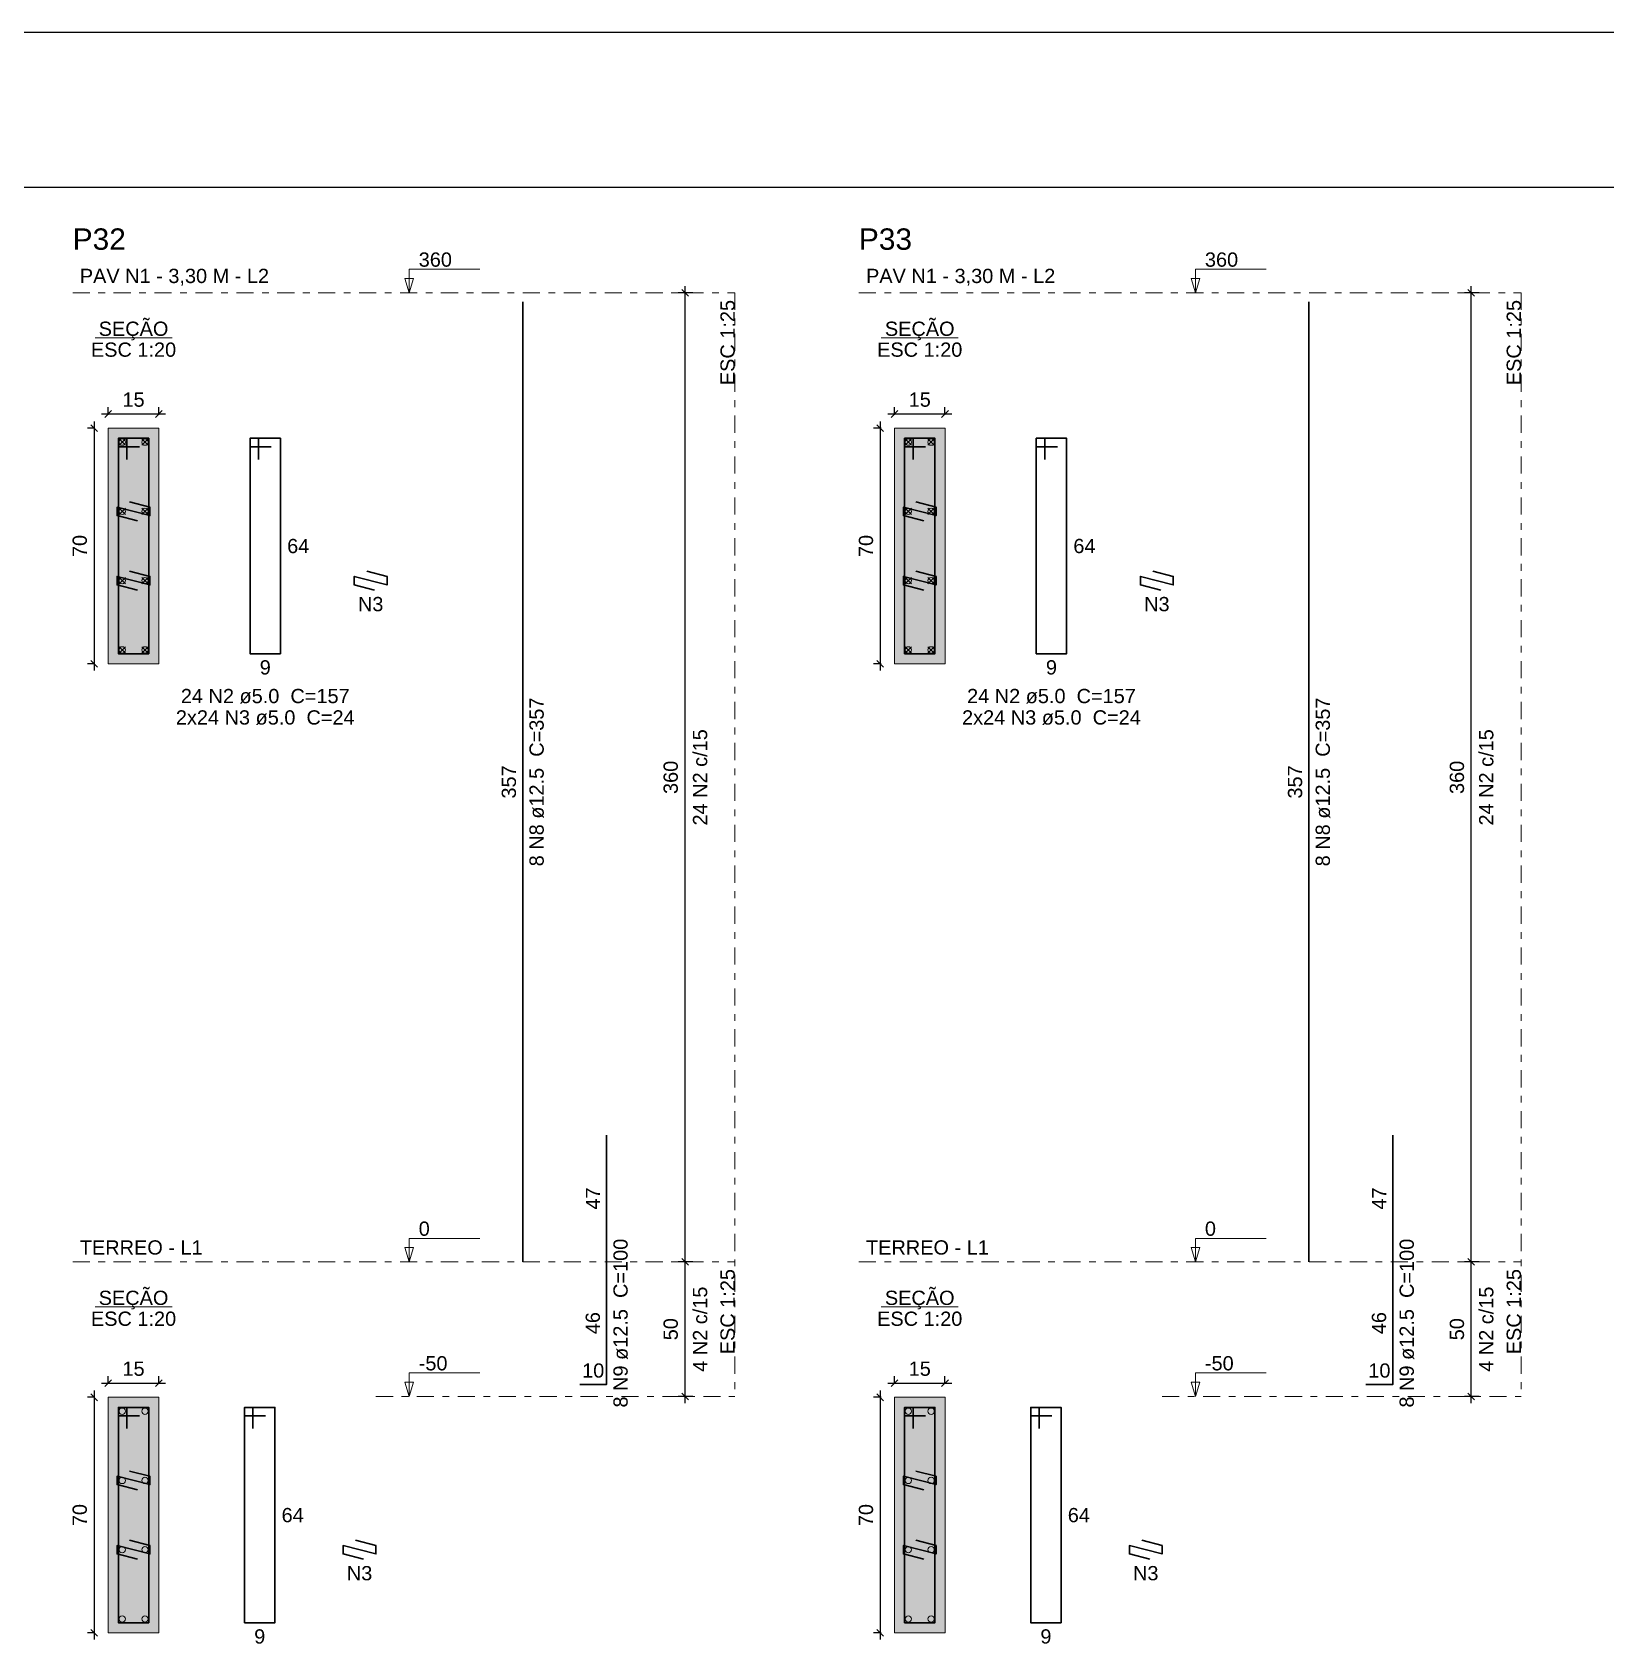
# Model space of a CAD drawing. Header units: millimetres. Extents: x -34 to 951, y -76 to 463.
# Drawn here: x 311.2 to 334.58, y 18.63 to 42.58 of the extents above; entities that cross this region are included whole.
import ezdxf

# ---------------------------------------------------------------- set-up
doc = ezdxf.new("R2010")
doc.units = ezdxf.units.MM
doc.header["$MEASUREMENT"] = 0
doc.linetypes.add('DASHDOT', pattern=[2.54, 1.27, -0.635, 0, -0.635])
doc.linetypes.add('NULL', pattern=[0])
for name, color, linetype, lineweight in [('Descrição da armadura', 7, 'Continuous', 0), ('DT-Barras na forma', 7, 'Continuous', 30), ('DT-Barras no corte', 5, 'Continuous', 5), ('DT-Barras rebatidas', 7, 'Continuous', 30), ('DT-Cotas', 7, 'Continuous', 5), ('DT-Forma', 5, 'Continuous', 5), ('DT-Hachura seção pilares', 252, 'Continuous', 5), ('DT-Pontilhado', 7, 'DASHDOT', 5), ('DT-Textos', 7, 'Continuous', 5), ('DT-Título', 7, 'Continuous', 20), ('Textos armaduras', 7, 'Continuous', 0)]:
    doc.layers.add(name, color=color, linetype=linetype, lineweight=lineweight)
doc.styles.add('Arial', font='arial.ttf')
doc.dimstyles.new('UM_20.000000', dxfattribs={"dimtxt": 0.18, "dimasz": 0.1, "dimexe": 0.1, "dimexo": 0.2, "dimgap": 0, "dimtad": 1, "dimtih": 1, "dimtoh": 1, "dimdec": 1, "dimlfac": 20, "dimzin": 0, "dimdsep": 46, "dimtxsty": 'Standard', "dimcen": 0.09, "dimdle": 0.1, "dimadec": 1, "dimazin": 2, "dimtfac": 1, "dimtdec": 4, "dimtofl": 0, "dimtmove": 0, "dimatfit": 3, "dimfxl": 1, "dimtolj": 1, "dimarcsym": 0})
doc.dimstyles.new('UM_25.000000', dxfattribs={"dimtxt": 0.18, "dimasz": 0.1, "dimexe": 0.1, "dimexo": 0.2, "dimgap": 0, "dimtad": 1, "dimtih": 1, "dimtoh": 1, "dimdec": 1, "dimlfac": 25, "dimzin": 0, "dimdsep": 46, "dimtxsty": 'Standard', "dimcen": 0.09, "dimdle": 0.1, "dimadec": 1, "dimazin": 2, "dimtfac": 1, "dimtdec": 4, "dimtofl": 0, "dimtmove": 0, "dimatfit": 3, "dimfxl": 1, "dimtolj": 1, "dimarcsym": 0})

# ---------------------------------------------------------------- blocks, each defined once
blk = doc.blocks.new('_Oblique')
at = {"color": 0, "linetype": 'ByBlock', "lineweight": -2}
blk.add_line((-0.5, -0.5), (0.5, 0.5), dxfattribs=at)
blk = doc.blocks.new('*D435')
at = {"layer": 'Defpoints', "color": 0, "transparency": 16777216}
for p in [(312.33, 36.693), (312.119, 33.193), (312.33, 33.193)]:
    blk.add_point(p, dxfattribs=at)
at = {"layer": 'DT-Cotas', "color": 0, "lineweight": -2, "transparency": 16777216}
for p, q in [((312.13, 36.693), (312.019, 36.693)), ((312.119, 36.793), (312.119, 33.093)), ((312.13, 33.193), (312.019, 33.193))]:
    blk.add_line(p, q, dxfattribs=at)
at = {"layer": 'DT-Cotas', "color": 0, "lineweight": -2, "transparency": 16777216, "xscale": 0.1, "yscale": 0.1, "zscale": 0.1}
for p, rotation in [((312.119, 36.693), 90), ((312.119, 33.193), 270)]:
    blk.add_blockref('_Oblique', p, dxfattribs=dict(at, rotation=rotation))
at = {"layer": 'DT-Cotas', "color": 7, "transparency": 16777216, "insert": (311.907, 34.943), "char_height": 0.2118, "attachment_point": 5, "rotation": 90, "style": 'Arial'}
blk.add_mtext('\\A1;70', dxfattribs=at)
blk = doc.blocks.new('*D436')
at = {"layer": 'Defpoints', "color": 0, "transparency": 16777216}
for p in [(313.08, 36.905), (312.33, 36.693), (313.08, 36.693)]:
    blk.add_point(p, dxfattribs=at)
at = {"layer": 'DT-Cotas', "color": 0, "lineweight": -2, "transparency": 16777216}
for p, q in [((312.23, 36.905), (313.18, 36.905)), ((312.33, 36.893), (312.33, 37.005)), ((313.08, 36.893), (313.08, 37.005))]:
    blk.add_line(p, q, dxfattribs=at)
at = {"layer": 'DT-Cotas', "color": 0, "lineweight": -2, "transparency": 16777216, "xscale": 0.1, "yscale": 0.1, "zscale": 0.1, "rotation": 180}
blk.add_blockref('_Oblique', (312.33, 36.905), dxfattribs=at)
at = {"layer": 'DT-Cotas', "color": 0, "lineweight": -2, "transparency": 16777216, "xscale": 0.1, "yscale": 0.1, "zscale": 0.1}
blk.add_blockref('_Oblique', (313.08, 36.905), dxfattribs=at)
at = {"layer": 'DT-Cotas', "color": 7, "transparency": 16777216, "insert": (312.705, 37.117), "char_height": 0.2118, "attachment_point": 5, "rotation": 0.0057, "style": 'Arial'}
blk.add_mtext('\\A1;15', dxfattribs=at)
blk = doc.blocks.new('*D437')
at = {"layer": 'Defpoints', "color": 0, "transparency": 16777216}
for p in [(320.899, 38.705), (321.217, 38.705), (321.217, 24.305)]:
    blk.add_point(p, dxfattribs=at)
at = {"layer": 'DT-Cotas', "color": 0, "lineweight": -2, "transparency": 16777216}
for p, q in [((320.899, 24.205), (320.899, 38.805)), ((321.017, 38.705), (320.799, 38.705)), ((321.017, 24.305), (320.799, 24.305))]:
    blk.add_line(p, q, dxfattribs=at)
at = {"layer": 'DT-Cotas', "color": 0, "lineweight": -2, "transparency": 16777216, "xscale": 0.1, "yscale": 0.1, "zscale": 0.1}
for p, rotation in [((320.899, 38.705), 90), ((320.899, 24.305), 270)]:
    blk.add_blockref('_Oblique', p, dxfattribs=dict(at, rotation=rotation))
at = {"layer": 'DT-Cotas', "color": 7, "transparency": 16777216, "insert": (320.687, 31.505), "char_height": 0.2118, "attachment_point": 5, "rotation": 90, "style": 'Arial'}
blk.add_mtext('\\A1;360', dxfattribs=at)
blk = doc.blocks.new('*D438')
at = {"layer": 'Defpoints', "color": 0, "transparency": 16777216}
for p in [(320.899, 38.705), (321.217, 38.705), (321.217, 24.305)]:
    blk.add_point(p, dxfattribs=at)
at = {"layer": 'DT-Cotas', "color": 0, "lineweight": -2, "transparency": 16777216}
for p, q in [((320.899, 24.205), (320.899, 38.805)), ((321.017, 38.705), (320.799, 38.705)), ((321.017, 24.305), (320.799, 24.305))]:
    blk.add_line(p, q, dxfattribs=at)
at = {"layer": 'DT-Cotas', "color": 0, "lineweight": -2, "transparency": 16777216, "xscale": 0.1, "yscale": 0.1, "zscale": 0.1}
for p, rotation in [((320.899, 38.705), 90), ((320.899, 24.305), 270)]:
    blk.add_blockref('_Oblique', p, dxfattribs=dict(at, rotation=rotation))
blk = doc.blocks.new('*D439')
at = {"layer": 'Defpoints', "color": 0, "transparency": 16777216}
for p in [(312.33, 22.293), (312.119, 18.793), (312.33, 18.793)]:
    blk.add_point(p, dxfattribs=at)
at = {"layer": 'DT-Cotas', "color": 0, "lineweight": -2, "transparency": 16777216}
for p, q in [((312.13, 22.293), (312.019, 22.293)), ((312.119, 22.393), (312.119, 18.693)), ((312.13, 18.793), (312.019, 18.793))]:
    blk.add_line(p, q, dxfattribs=at)
at = {"layer": 'DT-Cotas', "color": 0, "lineweight": -2, "transparency": 16777216, "xscale": 0.1, "yscale": 0.1, "zscale": 0.1}
for p, rotation in [((312.119, 22.293), 90), ((312.119, 18.793), 270)]:
    blk.add_blockref('_Oblique', p, dxfattribs=dict(at, rotation=rotation))
at = {"layer": 'DT-Cotas', "color": 7, "transparency": 16777216, "insert": (311.907, 20.543), "char_height": 0.2118, "attachment_point": 5, "rotation": 90, "style": 'Arial'}
blk.add_mtext('\\A1;70', dxfattribs=at)
blk = doc.blocks.new('*D440')
at = {"layer": 'Defpoints', "color": 0, "transparency": 16777216}
for p in [(312.33, 22.293), (313.08, 22.505), (313.08, 22.293)]:
    blk.add_point(p, dxfattribs=at)
at = {"layer": 'DT-Cotas', "color": 0, "lineweight": -2, "transparency": 16777216}
for p, q in [((312.33, 22.493), (312.33, 22.605)), ((313.08, 22.493), (313.08, 22.605)), ((312.23, 22.505), (313.18, 22.505))]:
    blk.add_line(p, q, dxfattribs=at)
at = {"layer": 'DT-Cotas', "color": 0, "lineweight": -2, "transparency": 16777216, "xscale": 0.1, "yscale": 0.1, "zscale": 0.1, "rotation": 180}
blk.add_blockref('_Oblique', (312.33, 22.505), dxfattribs=at)
at = {"layer": 'DT-Cotas', "color": 0, "lineweight": -2, "transparency": 16777216, "xscale": 0.1, "yscale": 0.1, "zscale": 0.1}
blk.add_blockref('_Oblique', (313.08, 22.505), dxfattribs=at)
at = {"layer": 'DT-Cotas', "color": 7, "transparency": 16777216, "insert": (312.705, 22.717), "char_height": 0.2118, "attachment_point": 5, "rotation": 0.0057, "style": 'Arial'}
blk.add_mtext('\\A1;15', dxfattribs=at)
blk = doc.blocks.new('*D441')
at = {"layer": 'Defpoints', "color": 0, "transparency": 16777216}
for p in [(320.899, 24.305), (321.217, 24.305), (321.217, 22.305)]:
    blk.add_point(p, dxfattribs=at)
at = {"layer": 'DT-Cotas', "color": 0, "lineweight": -2, "transparency": 16777216}
for p, q in [((321.017, 24.305), (320.799, 24.305)), ((320.899, 22.205), (320.899, 24.405)), ((321.017, 22.305), (320.799, 22.305))]:
    blk.add_line(p, q, dxfattribs=at)
at = {"layer": 'DT-Cotas', "color": 0, "lineweight": -2, "transparency": 16777216, "xscale": 0.1, "yscale": 0.1, "zscale": 0.1}
for p, rotation in [((320.899, 24.305), 90), ((320.899, 22.305), 270)]:
    blk.add_blockref('_Oblique', p, dxfattribs=dict(at, rotation=rotation))
at = {"layer": 'DT-Cotas', "color": 7, "transparency": 16777216, "insert": (320.687, 23.305), "char_height": 0.2118, "attachment_point": 5, "rotation": 90, "style": 'Arial'}
blk.add_mtext('\\A1;50', dxfattribs=at)
blk = doc.blocks.new('*D442')
at = {"layer": 'Defpoints', "color": 0, "transparency": 16777216}
for p in [(320.899, 24.305), (321.217, 24.305), (321.217, 22.305)]:
    blk.add_point(p, dxfattribs=at)
at = {"layer": 'DT-Cotas', "color": 0, "lineweight": -2, "transparency": 16777216}
for p, q in [((321.017, 24.305), (320.799, 24.305)), ((320.899, 22.205), (320.899, 24.405)), ((321.017, 22.305), (320.799, 22.305))]:
    blk.add_line(p, q, dxfattribs=at)
at = {"layer": 'DT-Cotas', "color": 0, "lineweight": -2, "transparency": 16777216, "xscale": 0.1, "yscale": 0.1, "zscale": 0.1}
for p, rotation in [((320.899, 24.305), 90), ((320.899, 22.305), 270)]:
    blk.add_blockref('_Oblique', p, dxfattribs=dict(at, rotation=rotation))
blk = doc.blocks.new('*D443')
at = {"layer": 'Defpoints', "color": 0, "transparency": 16777216}
for p in [(324.011, 36.693), (323.799, 33.193), (324.011, 33.193)]:
    blk.add_point(p, dxfattribs=at)
at = {"layer": 'DT-Cotas', "color": 0, "lineweight": -2, "transparency": 16777216}
for p, q in [((323.811, 36.693), (323.699, 36.693)), ((323.799, 36.793), (323.799, 33.093)), ((323.811, 33.193), (323.699, 33.193))]:
    blk.add_line(p, q, dxfattribs=at)
at = {"layer": 'DT-Cotas', "color": 0, "lineweight": -2, "transparency": 16777216, "xscale": 0.1, "yscale": 0.1, "zscale": 0.1}
for p, rotation in [((323.799, 36.693), 90), ((323.799, 33.193), 270)]:
    blk.add_blockref('_Oblique', p, dxfattribs=dict(at, rotation=rotation))
at = {"layer": 'DT-Cotas', "color": 7, "transparency": 16777216, "insert": (323.588, 34.943), "char_height": 0.2118, "attachment_point": 5, "rotation": 90, "style": 'Arial'}
blk.add_mtext('\\A1;70', dxfattribs=at)
blk = doc.blocks.new('*D444')
at = {"layer": 'Defpoints', "color": 0, "transparency": 16777216}
for p in [(324.761, 36.905), (324.011, 36.693), (324.761, 36.693)]:
    blk.add_point(p, dxfattribs=at)
at = {"layer": 'DT-Cotas', "color": 0, "lineweight": -2, "transparency": 16777216}
for p, q in [((323.911, 36.905), (324.861, 36.905)), ((324.011, 36.893), (324.011, 37.005)), ((324.761, 36.893), (324.761, 37.005))]:
    blk.add_line(p, q, dxfattribs=at)
at = {"layer": 'DT-Cotas', "color": 0, "lineweight": -2, "transparency": 16777216, "xscale": 0.1, "yscale": 0.1, "zscale": 0.1, "rotation": 180}
blk.add_blockref('_Oblique', (324.011, 36.905), dxfattribs=at)
at = {"layer": 'DT-Cotas', "color": 0, "lineweight": -2, "transparency": 16777216, "xscale": 0.1, "yscale": 0.1, "zscale": 0.1}
blk.add_blockref('_Oblique', (324.761, 36.905), dxfattribs=at)
at = {"layer": 'DT-Cotas', "color": 7, "transparency": 16777216, "insert": (324.386, 37.117), "char_height": 0.2118, "attachment_point": 5, "rotation": 0.0057, "style": 'Arial'}
blk.add_mtext('\\A1;15', dxfattribs=at)
blk = doc.blocks.new('*D423')
at = {"layer": 'Defpoints', "color": 0, "transparency": 16777216}
for p in [(332.58, 38.705), (332.898, 38.705), (332.898, 24.305)]:
    blk.add_point(p, dxfattribs=at)
at = {"layer": 'DT-Cotas', "color": 0, "lineweight": -2, "transparency": 16777216}
for p, q in [((332.58, 24.205), (332.58, 38.805)), ((332.698, 38.705), (332.48, 38.705)), ((332.698, 24.305), (332.48, 24.305))]:
    blk.add_line(p, q, dxfattribs=at)
at = {"layer": 'DT-Cotas', "color": 0, "lineweight": -2, "transparency": 16777216, "xscale": 0.1, "yscale": 0.1, "zscale": 0.1}
for p, rotation in [((332.58, 38.705), 90), ((332.58, 24.305), 270)]:
    blk.add_blockref('_Oblique', p, dxfattribs=dict(at, rotation=rotation))
at = {"layer": 'DT-Cotas', "color": 7, "transparency": 16777216, "insert": (332.368, 31.505), "char_height": 0.2118, "attachment_point": 5, "rotation": 90, "style": 'Arial'}
blk.add_mtext('\\A1;360', dxfattribs=at)
blk = doc.blocks.new('*D424')
at = {"layer": 'Defpoints', "color": 0, "transparency": 16777216}
for p in [(332.58, 38.705), (332.898, 38.705), (332.898, 24.305)]:
    blk.add_point(p, dxfattribs=at)
at = {"layer": 'DT-Cotas', "color": 0, "lineweight": -2, "transparency": 16777216}
for p, q in [((332.58, 24.205), (332.58, 38.805)), ((332.698, 38.705), (332.48, 38.705)), ((332.698, 24.305), (332.48, 24.305))]:
    blk.add_line(p, q, dxfattribs=at)
at = {"layer": 'DT-Cotas', "color": 0, "lineweight": -2, "transparency": 16777216, "xscale": 0.1, "yscale": 0.1, "zscale": 0.1}
for p, rotation in [((332.58, 38.705), 90), ((332.58, 24.305), 270)]:
    blk.add_blockref('_Oblique', p, dxfattribs=dict(at, rotation=rotation))
blk = doc.blocks.new('*D425')
at = {"layer": 'Defpoints', "color": 0, "transparency": 16777216}
for p in [(324.011, 22.293), (323.799, 18.793), (324.011, 18.793)]:
    blk.add_point(p, dxfattribs=at)
at = {"layer": 'DT-Cotas', "color": 0, "lineweight": -2, "transparency": 16777216}
for p, q in [((323.811, 22.293), (323.699, 22.293)), ((323.799, 22.393), (323.799, 18.693)), ((323.811, 18.793), (323.699, 18.793))]:
    blk.add_line(p, q, dxfattribs=at)
at = {"layer": 'DT-Cotas', "color": 0, "lineweight": -2, "transparency": 16777216, "xscale": 0.1, "yscale": 0.1, "zscale": 0.1}
for p, rotation in [((323.799, 22.293), 90), ((323.799, 18.793), 270)]:
    blk.add_blockref('_Oblique', p, dxfattribs=dict(at, rotation=rotation))
at = {"layer": 'DT-Cotas', "color": 7, "transparency": 16777216, "insert": (323.588, 20.543), "char_height": 0.2118, "attachment_point": 5, "rotation": 90, "style": 'Arial'}
blk.add_mtext('\\A1;70', dxfattribs=at)
blk = doc.blocks.new('*D426')
at = {"layer": 'Defpoints', "color": 0, "transparency": 16777216}
for p in [(324.011, 22.293), (324.761, 22.505), (324.761, 22.293)]:
    blk.add_point(p, dxfattribs=at)
at = {"layer": 'DT-Cotas', "color": 0, "lineweight": -2, "transparency": 16777216}
for p, q in [((324.011, 22.493), (324.011, 22.605)), ((324.761, 22.493), (324.761, 22.605)), ((323.911, 22.505), (324.861, 22.505))]:
    blk.add_line(p, q, dxfattribs=at)
at = {"layer": 'DT-Cotas', "color": 0, "lineweight": -2, "transparency": 16777216, "xscale": 0.1, "yscale": 0.1, "zscale": 0.1, "rotation": 180}
blk.add_blockref('_Oblique', (324.011, 22.505), dxfattribs=at)
at = {"layer": 'DT-Cotas', "color": 0, "lineweight": -2, "transparency": 16777216, "xscale": 0.1, "yscale": 0.1, "zscale": 0.1}
blk.add_blockref('_Oblique', (324.761, 22.505), dxfattribs=at)
at = {"layer": 'DT-Cotas', "color": 7, "transparency": 16777216, "insert": (324.386, 22.717), "char_height": 0.2118, "attachment_point": 5, "rotation": 0.0057, "style": 'Arial'}
blk.add_mtext('\\A1;15', dxfattribs=at)
blk = doc.blocks.new('*D427')
at = {"layer": 'Defpoints', "color": 0, "transparency": 16777216}
for p in [(332.58, 24.305), (332.898, 24.305), (332.898, 22.305)]:
    blk.add_point(p, dxfattribs=at)
at = {"layer": 'DT-Cotas', "color": 0, "lineweight": -2, "transparency": 16777216}
for p, q in [((332.698, 24.305), (332.48, 24.305)), ((332.58, 22.205), (332.58, 24.405)), ((332.698, 22.305), (332.48, 22.305))]:
    blk.add_line(p, q, dxfattribs=at)
at = {"layer": 'DT-Cotas', "color": 0, "lineweight": -2, "transparency": 16777216, "xscale": 0.1, "yscale": 0.1, "zscale": 0.1}
for p, rotation in [((332.58, 24.305), 90), ((332.58, 22.305), 270)]:
    blk.add_blockref('_Oblique', p, dxfattribs=dict(at, rotation=rotation))
at = {"layer": 'DT-Cotas', "color": 7, "transparency": 16777216, "insert": (332.368, 23.305), "char_height": 0.2118, "attachment_point": 5, "rotation": 90, "style": 'Arial'}
blk.add_mtext('\\A1;50', dxfattribs=at)
blk = doc.blocks.new('*D428')
at = {"layer": 'Defpoints', "color": 0, "transparency": 16777216}
for p in [(332.58, 24.305), (332.898, 24.305), (332.898, 22.305)]:
    blk.add_point(p, dxfattribs=at)
at = {"layer": 'DT-Cotas', "color": 0, "lineweight": -2, "transparency": 16777216}
for p, q in [((332.698, 24.305), (332.48, 24.305)), ((332.58, 22.205), (332.58, 24.405)), ((332.698, 22.305), (332.48, 22.305))]:
    blk.add_line(p, q, dxfattribs=at)
at = {"layer": 'DT-Cotas', "color": 0, "lineweight": -2, "transparency": 16777216, "xscale": 0.1, "yscale": 0.1, "zscale": 0.1}
for p, rotation in [((332.58, 24.305), 90), ((332.58, 22.305), 270)]:
    blk.add_blockref('_Oblique', p, dxfattribs=dict(at, rotation=rotation))

msp = doc.modelspace()

# ---------------------------------------------------------------- hatches: boundary and pattern name
at = {"layer": 'DT-Hachura seção pilares', "linetype": 'Continuous'}
for points in [[(312.3304, 33.1931), (312.3304, 33.1931), (313.0804, 33.1931), (313.0804, 36.6931), (312.3304, 36.6931), (312.3304, 33.1931)], [(324.0112, 33.1931), (324.0112, 33.1931), (324.7612, 33.1931), (324.7612, 36.6931), (324.0112, 36.6931), (324.0112, 33.1931)], [(312.3304, 18.7931), (312.3304, 18.7931), (313.0804, 18.7931), (313.0804, 22.2931), (312.3304, 22.2931), (312.3304, 18.7931)], [(324.0112, 18.7931), (324.0112, 18.7931), (324.7612, 18.7931), (324.7612, 22.2931), (324.0112, 22.2931), (324.0112, 18.7931)]]:
    msp.add_hatch(color=252, dxfattribs=at).paths.add_polyline_path(points)

# ---------------------------------------------------------------- linework, layer by layer
at = {"color": 7}
for p, q in [((273.9445, 42.5775), (358.0445, 42.5775)), ((275.2445, 40.2775), (356.7445, 40.2775))]:
    msp.add_line(p, q, dxfattribs=at)
at = {"layer": 'DT-Barras na forma'}
for points in [[(312.6054, 36.2306), (312.6054, 36.5431), (312.4804, 36.5431), (312.4804, 33.3431), (312.9304, 33.3431), (312.9304, 36.5431), (312.4804, 36.5431), (312.4804, 36.4181), (312.7929, 36.4181)], [(324.2862, 36.2306), (324.2862, 36.5431), (324.1612, 36.5431), (324.1612, 33.3431), (324.6112, 33.3431), (324.6112, 36.5431), (324.1612, 36.5431), (324.1612, 36.4181), (324.4737, 36.4181)], [(312.6465, 35.5978), (312.9492, 35.5202), (312.9492, 35.3952), (312.4617, 35.5202), (312.4617, 35.3952), (312.7644, 35.3175)], [(324.3272, 35.5978), (324.6299, 35.5202), (324.6299, 35.3952), (324.1424, 35.5202), (324.1424, 35.3952), (324.4451, 35.3175)], [(312.6465, 34.5686), (312.9492, 34.491), (312.9492, 34.366), (312.4617, 34.491), (312.4617, 34.366), (312.7644, 34.2884)], [(324.3272, 34.5686), (324.6299, 34.491), (324.6299, 34.366), (324.1424, 34.491), (324.1424, 34.366), (324.4451, 34.2884)], [(312.6054, 21.8306), (312.6054, 22.1431), (312.4804, 22.1431), (312.4804, 18.9431), (312.9304, 18.9431), (312.9304, 22.1431), (312.4804, 22.1431), (312.4804, 22.0181), (312.7929, 22.0181)], [(324.2862, 21.8306), (324.2862, 22.1431), (324.1612, 22.1431), (324.1612, 18.9431), (324.6112, 18.9431), (324.6112, 22.1431), (324.1612, 22.1431), (324.1612, 22.0181), (324.4737, 22.0181)], [(312.6465, 21.1978), (312.9492, 21.1202), (312.9492, 20.9952), (312.4617, 21.1202), (312.4617, 20.9952), (312.7644, 20.9175)], [(324.3272, 21.1978), (324.6299, 21.1202), (324.6299, 20.9952), (324.1424, 21.1202), (324.1424, 20.9952), (324.4451, 20.9175)], [(312.6465, 20.1686), (312.9492, 20.091), (312.9492, 19.966), (312.4617, 20.091), (312.4617, 19.966), (312.7644, 19.8884)], [(324.3272, 20.1686), (324.6299, 20.091), (324.6299, 19.966), (324.1424, 20.091), (324.1424, 19.966), (324.4451, 19.8884)]]:
    msp.add_lwpolyline(points, dxfattribs=at)
at = {"layer": 'DT-Barras no corte'}
for p, q in [((312.4898, 36.4399), (312.5835, 36.5337)), ((312.4898, 36.5337), (312.5835, 36.4399)), ((312.8273, 36.4399), (312.921, 36.5337)), ((312.8273, 36.5337), (312.921, 36.4399)), ((324.1705, 36.4399), (324.2643, 36.5337)), ((324.1705, 36.5337), (324.2643, 36.4399)), ((324.508, 36.4399), (324.6018, 36.5337)), ((324.508, 36.5337), (324.6018, 36.4399)), ((312.4898, 35.4108), (312.5835, 35.5045)), ((312.4898, 35.5045), (312.5835, 35.4108)), ((312.8273, 35.4108), (312.921, 35.5045)), ((312.8273, 35.5045), (312.921, 35.4108)), ((324.1705, 35.4108), (324.2643, 35.5045)), ((324.1705, 35.5045), (324.2643, 35.4108)), ((324.508, 35.4108), (324.6018, 35.5045)), ((324.508, 35.5045), (324.6018, 35.4108)), ((312.4898, 34.3816), (312.5835, 34.4754)), ((312.4898, 34.4754), (312.5835, 34.3816)), ((312.8273, 34.3816), (312.921, 34.4754)), ((312.8273, 34.4754), (312.921, 34.3816)), ((324.1705, 34.3816), (324.2643, 34.4754)), ((324.1705, 34.4754), (324.2643, 34.3816)), ((324.508, 34.3816), (324.6018, 34.4754)), ((324.508, 34.4754), (324.6018, 34.3816)), ((312.4898, 33.3524), (312.5835, 33.4462)), ((312.4898, 33.4462), (312.5835, 33.3524)), ((312.8273, 33.3524), (312.921, 33.4462)), ((312.8273, 33.4462), (312.921, 33.3524)), ((324.1705, 33.3524), (324.2643, 33.4462)), ((324.1705, 33.4462), (324.2643, 33.3524)), ((324.508, 33.3524), (324.6018, 33.4462)), ((324.508, 33.4462), (324.6018, 33.3524))]:
    msp.add_line(p, q, dxfattribs=at)
for centre in [(312.5367, 36.4868), (312.8742, 36.4868), (324.2174, 36.4868), (324.5549, 36.4868), (312.5367, 35.4577), (312.8742, 35.4577), (324.2174, 35.4577), (324.5549, 35.4577), (312.5367, 34.4285), (312.8742, 34.4285), (324.2174, 34.4285), (324.5549, 34.4285), (312.5367, 33.3993), (312.8742, 33.3993), (324.2174, 33.3993), (324.5549, 33.3993), (312.5367, 22.0868), (312.8742, 22.0868), (324.2174, 22.0868), (324.5549, 22.0868), (312.5367, 21.0577), (312.8742, 21.0577), (324.2174, 21.0577), (324.5549, 21.0577), (312.5367, 20.0285), (312.8742, 20.0285), (324.2174, 20.0285), (324.5549, 20.0285), (312.5367, 18.9993), (312.8742, 18.9993), (324.2174, 18.9993), (324.5549, 18.9993)]:
    msp.add_circle(centre, 0.0469, dxfattribs=at)
at = {"layer": 'DT-Barras rebatidas'}
for points in [[(318.4871, 24.3052), (318.4871, 38.5692)], [(330.1678, 24.3052), (330.1678, 38.5692)], [(314.5623, 36.2306), (314.5623, 36.5431), (314.4373, 36.5431), (314.4373, 33.3431), (314.8873, 33.3431), (314.8873, 36.5431), (314.4373, 36.5431), (314.4373, 36.4181), (314.7498, 36.4181)], [(326.2431, 36.2306), (326.2431, 36.5431), (326.1181, 36.5431), (326.1181, 33.3431), (326.5681, 33.3431), (326.5681, 36.5431), (326.1181, 36.5431), (326.1181, 36.4181), (326.4306, 36.4181)], [(316.1692, 34.5686), (316.4719, 34.491), (316.4719, 34.366), (315.9844, 34.491), (315.9844, 34.366), (316.2871, 34.2884)], [(327.85, 34.5686), (328.1527, 34.491), (328.1527, 34.366), (327.6652, 34.491), (327.6652, 34.366), (327.9679, 34.2884)], [(319.3343, 22.4852), (319.7343, 22.4852), (319.7343, 24.3052), (319.7343, 26.1886)], [(331.015, 22.4852), (331.415, 22.4852), (331.415, 24.3052), (331.415, 26.1886)], [(314.4799, 21.8306), (314.4799, 22.1431), (314.3549, 22.1431), (314.3549, 18.9431), (314.8049, 18.9431), (314.8049, 22.1431), (314.3549, 22.1431), (314.3549, 22.0181), (314.6674, 22.0181)], [(326.1606, 21.8306), (326.1606, 22.1431), (326.0356, 22.1431), (326.0356, 18.9431), (326.4856, 18.9431), (326.4856, 22.1431), (326.0356, 22.1431), (326.0356, 22.0181), (326.3481, 22.0181)], [(316.0042, 20.1686), (316.3069, 20.091), (316.3069, 19.966), (315.8194, 20.091), (315.8194, 19.966), (316.1222, 19.8884)], [(327.685, 20.1686), (327.9877, 20.091), (327.9877, 19.966), (327.5002, 20.091), (327.5002, 19.966), (327.8029, 19.8884)]]:
    msp.add_lwpolyline(points, dxfattribs=at)
at = {"layer": 'DT-Forma'}
for points in [[(312.3304, 33.1931), (313.0804, 33.1931), (313.0804, 36.6931), (312.3304, 36.6931), (312.3304, 33.1931)], [(324.0112, 33.1931), (324.7612, 33.1931), (324.7612, 36.6931), (324.0112, 36.6931), (324.0112, 33.1931)], [(312.3304, 18.7931), (313.0804, 18.7931), (313.0804, 22.2931), (312.3304, 22.2931), (312.3304, 18.7931)], [(324.0112, 18.7931), (324.7612, 18.7931), (324.7612, 22.2931), (324.0112, 22.2931), (324.0112, 18.7931)]]:
    msp.add_lwpolyline(points, close=True, dxfattribs=at)
at = {"layer": 'DT-Pontilhado', "ltscale": 0.2}
for p, q in [((311.8009, 38.7052), (321.6405, 38.7052)), ((321.6405, 38.7052), (321.6405, 22.3052)), ((323.4817, 38.7052), (333.3212, 38.7052)), ((333.3212, 38.7052), (333.3212, 22.3052)), ((311.8009, 24.3052), (321.6405, 24.3052)), ((323.4817, 24.3052), (333.3212, 24.3052)), ((316.3069, 22.3052), (321.6405, 22.3052)), ((327.9877, 22.3052), (333.3212, 22.3052))]:
    msp.add_line(p, q, dxfattribs=at)
at = {"layer": 'DT-Textos'}
for p, q in [((312.1332, 38.038), (313.2776, 38.038)), ((323.814, 38.038), (324.9584, 38.038)), ((312.1332, 23.638), (313.2776, 23.638)), ((323.814, 23.638), (324.9584, 23.638))]:
    msp.add_line(p, q, dxfattribs=at)
for points in [[(316.8017, 38.7052), (316.8652, 38.917), (316.7381, 38.917), (316.8017, 38.7052), (316.8017, 39.0552), (317.8517, 39.0552)], [(328.4824, 38.7052), (328.546, 38.917), (328.4189, 38.917), (328.4824, 38.7052), (328.4824, 39.0552), (329.5324, 39.0552)], [(316.8017, 24.3052), (316.8652, 24.517), (316.7381, 24.517), (316.8017, 24.3052), (316.8017, 24.6552), (317.8517, 24.6552)], [(328.4824, 24.3052), (328.546, 24.517), (328.4189, 24.517), (328.4824, 24.3052), (328.4824, 24.6552), (329.5324, 24.6552)], [(316.8017, 22.3052), (316.8652, 22.517), (316.7381, 22.517), (316.8017, 22.3052), (316.8017, 22.6552), (317.8517, 22.6552)], [(328.4824, 22.3052), (328.546, 22.517), (328.4189, 22.517), (328.4824, 22.3052), (328.4824, 22.6552), (329.5324, 22.6552)]]:
    msp.add_lwpolyline(points, dxfattribs=at)

# ---------------------------------------------------------------- texts
at = {"layer": 'Descrição da armadura', "linetype": 'NULL', "char_height": 0.2118, "attachment_point": 8, "line_spacing_factor": 0.9, "style": 'Arial'}
for s, insert, width in [('N3', (316.2279, 33.9712), 0.756475), ('N3', (327.9087, 33.9712), 0.756475), ('24 N2 ø5.0  C=157', (314.6619, 32.6022), 5.015721), ('24 N2 ø5.0  C=157', (326.3427, 32.6022), 5.015721), ('2x24 N3 ø5.0  C=24', (314.6619, 32.2842), 5.351789), ('2x24 N3 ø5.0  C=24', (326.3427, 32.2842), 5.351789), ('N3', (316.0629, 19.5712), 0.756475), ('N3', (327.7437, 19.5712), 0.756475)]:
    msp.add_mtext(s, dxfattribs=dict(at, insert=insert, width=width))
at = {"layer": 'Descrição da armadura', "linetype": 'NULL', "char_height": 0.2118, "attachment_point": 8, "rotation": 90.00021, "line_spacing_factor": 0.9, "style": 'Arial'}
for s, insert, width in [('8 N8 ø12.5  C=357', (318.805, 31.4373), 5.015721), ('8 N8 ø12.5  C=357', (330.4858, 31.4373), 5.015721), ('24 N2 c/15', (321.2309, 31.5052), 2.90156), ('24 N2 c/15', (332.9116, 31.5052), 2.90156), ('8 N9 ø12.5  C=100', (320.052, 23.3953), 5.015721), ('8 N9 ø12.5  C=100', (331.7328, 23.3953), 5.015721), ('4 N2 c/15', (321.2309, 23.3052), 2.57256), ('4 N2 c/15', (332.9116, 23.3052), 2.57256)]:
    msp.add_mtext(s, dxfattribs=dict(at, insert=insert, width=width))
at = {"layer": 'DT-Textos', "linetype": 'NULL', "char_height": 0.2118, "line_spacing_factor": 0.798, "style": 'Arial'}
for s, insert, width, attachment_point in [('360', (316.9419, 39.0902), 0.987001, 7), ('360', (328.6227, 39.0902), 0.987001, 7), ('PAV N1 - 3,30 M - L2', (311.9069, 38.8112), 5.623355, 7), ('PAV N1 - 3,30 M - L2', (323.5877, 38.8112), 5.623355, 7), ('SEÇÃO', (312.7049, 38.0003), 2.072476, 8), ('SEÇÃO', (324.3857, 38.0003), 2.072476, 8), ('ESC 1:20', (312.7049, 37.7522), 2.532883, 8), ('ESC 1:20', (324.3857, 37.7522), 2.532883, 8), ('0', (316.9419, 24.6902), 0.329, 7), ('0', (328.6227, 24.6902), 0.329, 7), ('TERREO - L1', (311.9069, 24.4112), 3.650321, 7), ('TERREO - L1', (323.5877, 24.4112), 3.650321, 7), ('SEÇÃO', (312.7049, 23.6003), 2.072476, 8), ('SEÇÃO', (324.3857, 23.6003), 2.072476, 8), ('ESC 1:20', (312.7049, 23.3522), 2.532883, 8), ('ESC 1:20', (324.3857, 23.3522), 2.532883, 8), ('-50', (316.9419, 22.6902), 0.854949, 7), ('-50', (328.6227, 22.6902), 0.854949, 7)]:
    msp.add_mtext(s, dxfattribs=dict(at, insert=insert, width=width, attachment_point=attachment_point))
at = {"layer": 'DT-Textos', "linetype": 'NULL', "char_height": 0.2118, "width": 2.532883, "attachment_point": 9, "rotation": 90.00021, "line_spacing_factor": 0.798, "style": 'Arial'}
for insert in [(321.64, 38.5993), (333.3208, 38.5993), (321.64, 24.1993), (333.3208, 24.1993)]:
    msp.add_mtext('ESC 1:25', dxfattribs=dict(at, insert=insert))
at = {"layer": 'DT-Título', "linetype": 'NULL', "char_height": 0.3177, "width": 1.579298, "attachment_point": 7, "line_spacing_factor": 0.798, "style": 'Arial'}
for s, insert in [('P32', (311.8009, 39.3401)), ('P33', (323.4817, 39.3401))]:
    msp.add_mtext(s, dxfattribs=dict(at, insert=insert))
at = {"layer": 'Textos armaduras', "linetype": 'NULL', "char_height": 0.2118, "line_spacing_factor": 0.9, "style": 'Arial'}
for s, insert, width, attachment_point in [('64', (314.9873, 35.049), 1.058001, 1), ('64', (326.6681, 35.049), 1.058001, 1), ('9', (314.6623, 33.2458), 0.729, 2), ('9', (326.3431, 33.2458), 0.729, 2), ('10', (319.5343, 22.5825), 1.058001, 8), ('10', (331.215, 22.5825), 1.058001, 8), ('64', (314.9049, 20.649), 1.058001, 1), ('64', (326.5856, 20.649), 1.058001, 1), ('9', (314.5799, 18.8458), 0.729, 2), ('9', (326.2606, 18.8458), 0.729, 2)]:
    msp.add_mtext(s, dxfattribs=dict(at, insert=insert, width=width, attachment_point=attachment_point))
at = {"layer": 'Textos armaduras', "linetype": 'NULL', "char_height": 0.2118, "attachment_point": 8, "rotation": 90.00021, "line_spacing_factor": 0.9, "style": 'Arial'}
for s, insert, width in [('357', (318.3898, 31.4372), 1.387001), ('357', (330.0705, 31.4372), 1.387001), ('47', (319.637, 25.2469), 1.058001), ('47', (331.3177, 25.2469), 1.058001), ('46', (319.637, 23.3952), 1.058001), ('46', (331.3177, 23.3952), 1.058001)]:
    msp.add_mtext(s, dxfattribs=dict(at, insert=insert, width=width))

# ---------------------------------------------------------------- dimensions: what is measured, and where the dimension line sits
at = {"layer": 'DT-Cotas'}
for base, p1, p2, dimstyle, override, picture, middle in [((320.8992, 38.7052), (321.2169, 24.3052), (321.2169, 38.7052), 'UM_25.000000', {"dimtxt": 0.2118, "dimasz": 0.1, "dimexe": 0.1, "dimexo": 0.2, "dimtad": 1, "dimtih": 0, "dimtoh": 0, "dimdec": 1, "dimlfac": 25, "dimzin": 8, "dimtxsty": 'Arial', "dimblk": 'Oblique', "dimblk1": 'Oblique', "dimblk2": 'Oblique', "dimsah": 1, "dimdle": 0.1, "dimse1": 0, "dimse2": 0, "dimclrt": 7, "dimadec": 1, "dimazin": 3, "dimtmove": 2, "dimldrblk": 'Oblique'}, '*D437', (320.6874, 31.5052)), ((332.5799, 38.7052), (332.8976, 24.3052), (332.8976, 38.7052), 'UM_25.000000', {"dimtxt": 0.2118, "dimasz": 0.1, "dimexe": 0.1, "dimexo": 0.2, "dimtad": 1, "dimtih": 0, "dimtoh": 0, "dimdec": 1, "dimlfac": 25, "dimzin": 8, "dimtxsty": 'Arial', "dimblk": 'Oblique', "dimblk1": 'Oblique', "dimblk2": 'Oblique', "dimsah": 1, "dimdle": 0.1, "dimse1": 0, "dimse2": 0, "dimclrt": 7, "dimadec": 1, "dimazin": 3, "dimtmove": 2, "dimldrblk": 'Oblique'}, '*D423', (332.3681, 31.5052)), ((312.1186, 33.1931), (312.3304, 36.6931), (312.3304, 33.1931), 'UM_20.000000', {"dimtxt": 0.2118, "dimasz": 0.1, "dimexe": 0.1, "dimexo": 0.2, "dimtad": 1, "dimtih": 0, "dimtoh": 0, "dimdec": 1, "dimlfac": 20, "dimzin": 8, "dimtxsty": 'Arial', "dimblk": 'Oblique', "dimblk1": 'Oblique', "dimblk2": 'Oblique', "dimsah": 1, "dimdle": 0.1, "dimse1": 0, "dimse2": 0, "dimclrt": 7, "dimadec": 1, "dimazin": 3, "dimtmove": 2, "dimldrblk": 'Oblique'}, '*D435', (311.9068, 34.9431)), ((323.7994, 33.1931), (324.0112, 36.6931), (324.0112, 33.1931), 'UM_20.000000', {"dimtxt": 0.2118, "dimasz": 0.1, "dimexe": 0.1, "dimexo": 0.2, "dimtad": 1, "dimtih": 0, "dimtoh": 0, "dimdec": 1, "dimlfac": 20, "dimzin": 8, "dimtxsty": 'Arial', "dimblk": 'Oblique', "dimblk1": 'Oblique', "dimblk2": 'Oblique', "dimsah": 1, "dimdle": 0.1, "dimse1": 0, "dimse2": 0, "dimclrt": 7, "dimadec": 1, "dimazin": 3, "dimtmove": 2, "dimldrblk": 'Oblique'}, '*D443', (323.5876, 34.9431)), ((320.8992, 24.3052), (321.2169, 22.3052), (321.2169, 24.3052), 'UM_25.000000', {"dimtxt": 0.2118, "dimasz": 0.1, "dimexe": 0.1, "dimexo": 0.2, "dimtad": 1, "dimtih": 0, "dimtoh": 0, "dimdec": 1, "dimlfac": 25, "dimzin": 8, "dimtxsty": 'Arial', "dimblk": 'Oblique', "dimblk1": 'Oblique', "dimblk2": 'Oblique', "dimsah": 1, "dimdle": 0.1, "dimse1": 0, "dimse2": 0, "dimclrt": 7, "dimadec": 1, "dimazin": 3, "dimtmove": 2, "dimldrblk": 'Oblique'}, '*D441', (320.6874, 23.3052)), ((332.5799, 24.3052), (332.8976, 22.3052), (332.8976, 24.3052), 'UM_25.000000', {"dimtxt": 0.2118, "dimasz": 0.1, "dimexe": 0.1, "dimexo": 0.2, "dimtad": 1, "dimtih": 0, "dimtoh": 0, "dimdec": 1, "dimlfac": 25, "dimzin": 8, "dimtxsty": 'Arial', "dimblk": 'Oblique', "dimblk1": 'Oblique', "dimblk2": 'Oblique', "dimsah": 1, "dimdle": 0.1, "dimse1": 0, "dimse2": 0, "dimclrt": 7, "dimadec": 1, "dimazin": 3, "dimtmove": 2, "dimldrblk": 'Oblique'}, '*D427', (332.3681, 23.3052)), ((312.1186, 18.7931), (312.3304, 22.2931), (312.3304, 18.7931), 'UM_20.000000', {"dimtxt": 0.2118, "dimasz": 0.1, "dimexe": 0.1, "dimexo": 0.2, "dimtad": 1, "dimtih": 0, "dimtoh": 0, "dimdec": 1, "dimlfac": 20, "dimzin": 8, "dimtxsty": 'Arial', "dimblk": 'Oblique', "dimblk1": 'Oblique', "dimblk2": 'Oblique', "dimsah": 1, "dimdle": 0.1, "dimse1": 0, "dimse2": 0, "dimclrt": 7, "dimadec": 1, "dimazin": 3, "dimtmove": 2, "dimldrblk": 'Oblique'}, '*D439', (311.9068, 20.5431)), ((323.7994, 18.7931), (324.0112, 22.2931), (324.0112, 18.7931), 'UM_20.000000', {"dimtxt": 0.2118, "dimasz": 0.1, "dimexe": 0.1, "dimexo": 0.2, "dimtad": 1, "dimtih": 0, "dimtoh": 0, "dimdec": 1, "dimlfac": 20, "dimzin": 8, "dimtxsty": 'Arial', "dimblk": 'Oblique', "dimblk1": 'Oblique', "dimblk2": 'Oblique', "dimsah": 1, "dimdle": 0.1, "dimse1": 0, "dimse2": 0, "dimclrt": 7, "dimadec": 1, "dimazin": 3, "dimtmove": 2, "dimldrblk": 'Oblique'}, '*D425', (323.5876, 20.5431))]:
    dim = msp.add_linear_dim(base=base, p1=p1, p2=p2, angle=90, dimstyle=dimstyle, override=override, dxfattribs=at)
    dim.commit()
    dim.dimension.update_dxf_attribs({"geometry": picture, "text_midpoint": middle, "dimtype": 160, "text_rotation": 90})
for base, p1, p2, picture, middle in [((320.8992, 38.7052), (321.2169, 24.3052), (321.2169, 38.7052), '*D438', (320.7933, 31.5052)), ((332.5799, 38.7052), (332.8976, 24.3052), (332.8976, 38.7052), '*D424', (332.474, 31.5052)), ((320.8992, 24.3052), (321.2169, 22.3052), (321.2169, 24.3052), '*D442', (320.7933, 23.3052)), ((332.5799, 24.3052), (332.8976, 22.3052), (332.8976, 24.3052), '*D428', (332.474, 23.3052))]:
    dim = msp.add_linear_dim(base=base, p1=p1, p2=p2, angle=90, text=' ', dimstyle='UM_25.000000', override={"dimtxt": 0.2118, "dimasz": 0.1, "dimexe": 0.1, "dimexo": 0.2, "dimtad": 1, "dimtih": 0, "dimtoh": 0, "dimdec": 1, "dimlfac": 25, "dimzin": 8, "dimtxsty": 'Arial', "dimblk": 'Oblique', "dimblk1": 'Oblique', "dimblk2": 'Oblique', "dimsah": 1, "dimdle": 0.1, "dimse1": 0, "dimse2": 0, "dimclrt": 256, "dimadec": 1, "dimazin": 3, "dimtmove": 2, "dimldrblk": 'Oblique'}, dxfattribs=at)
    dim.commit()
    dim.dimension.update_dxf_attribs({"geometry": picture, "text_midpoint": middle, "dimtype": 160, "text_rotation": 90})
for base, p1, p2, picture, middle in [((313.0804, 36.9049), (312.3304, 36.6931), (313.0804, 36.6931), '*D436', (312.7054, 37.1167)), ((324.7612, 36.9049), (324.0112, 36.6931), (324.7612, 36.6931), '*D444', (324.3862, 37.1167)), ((313.0804, 22.5049), (312.3304, 22.2931), (313.0804, 22.2931), '*D440', (312.7054, 22.7167)), ((324.7612, 22.5049), (324.0112, 22.2931), (324.7612, 22.2931), '*D426', (324.3862, 22.7167))]:
    dim = msp.add_linear_dim(base=base, p1=p1, p2=p2, dimstyle='UM_20.000000', override={"dimtxt": 0.2118, "dimasz": 0.1, "dimexe": 0.1, "dimexo": 0.2, "dimtad": 1, "dimtih": 0, "dimtoh": 0, "dimdec": 1, "dimlfac": 20, "dimzin": 8, "dimtxsty": 'Arial', "dimblk": 'Oblique', "dimblk1": 'Oblique', "dimblk2": 'Oblique', "dimsah": 1, "dimdle": 0.1, "dimse1": 0, "dimse2": 0, "dimclrt": 7, "dimadec": 1, "dimazin": 3, "dimtmove": 2, "dimldrblk": 'Oblique'}, dxfattribs=at)
    dim.commit()
    dim.dimension.update_dxf_attribs({"geometry": picture, "text_midpoint": middle, "dimtype": 160, "text_rotation": 0.00573})

doc.saveas('drawing.dxf')
